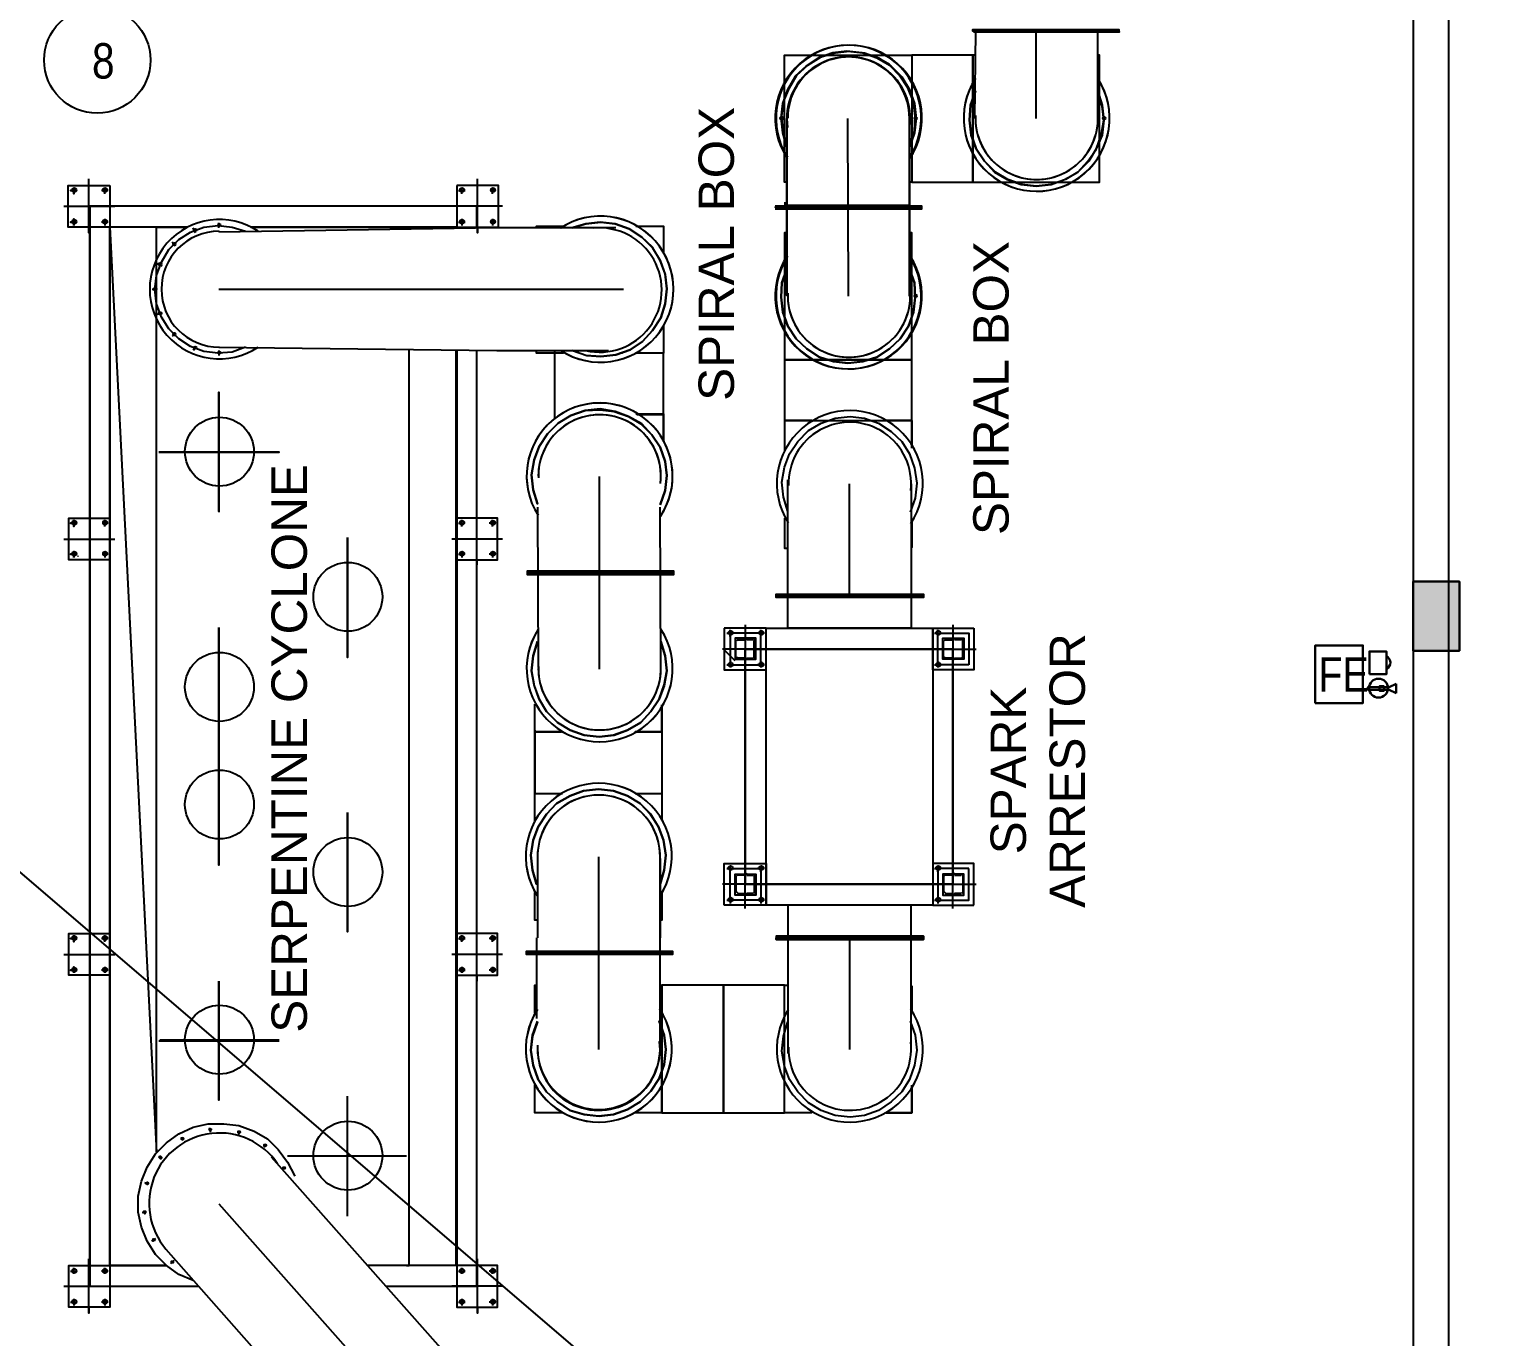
# Model space of a CAD drawing. Header units: metres. Extents: x -488 to 4759, y 38 to 2071.
# Drawn here: x 1139.38 to 1148.94, y 159.26 to 167.75 of the extents above; entities that cross this region are included whole.
import ezdxf
from ezdxf.lldxf.tags import DXFTag

# ---------------------------------------------------------------- set-up
doc = ezdxf.new("R2010")
doc.units = ezdxf.units.M
doc.header["$MEASUREMENT"] = 0
doc.layers.add('BLK_1_FLR_0_BLT_UP_AREA_DEDUCT', color=1, linetype='Continuous', plot=False)
doc.layers.add('WORKSHOP_AREA', color=1, linetype='Continuous', plot=False)
doc.layers.add('BLK_1_FLR_0_CARPET_AREA', color=10, linetype='Continuous')
doc.layers.add('BLK_1_FLR_0_REGULAR_ROOM', color=117, linetype='Continuous')
doc.styles.add('ARIAL', font='arial.ttf', dxfattribs={"height": 0.8})
doc.styles.add('Arial narrow', font='ARIALN.TTF', dxfattribs={"height": 0.6})
doc.styles.add('SH', font='swissc.ttf', dxfattribs={"height": 10})
tags = doc.linetypes.add('00$1$HIDDEN', pattern=[0.375, 0.25, -0.125]).pattern_tags.tags
tags[6:7] = [DXFTag(74, 4), DXFTag(75, 0), DXFTag(340, '0'), DXFTag(46, 1.0), DXFTag(50, 0.0), DXFTag(44, 0.0), DXFTag(45, 0.0)]
tags[4:5] = [DXFTag(74, 4), DXFTag(75, 0), DXFTag(340, '0'), DXFTag(46, 1.0), DXFTag(50, 0.0), DXFTag(44, 0.0), DXFTag(45, 0.0)]

# ---------------------------------------------------------------- blocks, each defined once
blk = doc.blocks.new('DFFDG')
at = {"color": 0, "lineweight": 30}
for p, q in [((15832.5823, 2250.0528), (15832.6453, 2250.0528)), ((15832.5823, 2250.0366), (15832.6453, 2250.0366)), ((15832.6453, 2250.0528), (15832.6902, 2250.0747)), ((15832.6453, 2250.0366), (15832.6902, 2250.0146))]:
    blk.add_line(p, q, dxfattribs=at)
at = {"color": 0, "lineweight": 30, "ltscale": 0.1}
blk.add_line((15832.6902, 2250.0747), (15832.6902, 2250.0146), dxfattribs=at)
blk.add_lwpolyline([(15832.1657, 2249.9505), (15832.1657, 2250.3252), (15832.4753, 2250.3252), (15832.4753, 2249.9505)], close=True, dxfattribs=at)
at = {"color": 0, "lineweight": 30}
for points in [[(15832.5173, 2250.1377), (15832.5173, 2250.286), (15832.6276, 2250.286), (15832.6276, 2250.1377)], [(15832.5823, 2250.0528), (15832.5823, 2250.0366), (15832.5067, 2250.0366), (15832.5067, 2250.0528)], [(15832.6128, 2250.0593), (15832.6128, 2250.0303), (15832.5823, 2250.0303), (15832.5823, 2250.0593)]]:
    blk.add_lwpolyline(points, close=True, dxfattribs=at)
blk.add_circle((15832.5766, 2250.0472), 0.0611, dxfattribs=at)
blk.add_arc((15832.6088, 2250.2129), 0.0446, 294.8747, 65.1253, dxfattribs=at)
at = {"color": 0, "lineweight": 30, "style": 'SH'}
blk.add_text('FE', height=0.22395, dxfattribs=at).set_placement((15832.1852, 2250.0243))

msp = doc.modelspace()

# ---------------------------------------------------------------- hatches: boundary and pattern name
at = {"lineweight": 30}
h = msp.add_hatch(color=256, dxfattribs=at)
h.dxf.hatch_style = 1
h.paths.add_polyline_path([(1148.37717, 164.16496), (1148.37717, 163.71496), (1148.67717, 163.71496), (1148.67717, 164.16496)])

# ---------------------------------------------------------------- linework, layer by layer
for p, q in [((1148.60717, 174.07157), (1148.60717, 154.36157)), ((1140.61525, 160.12114), (1142.05213, 158.49744))]:
    msp.add_line(p, q)
at = {"linetype": '00$1$HIDDEN', "lineweight": -2, "ltscale": 2}
msp.add_line((1133.80557, 167.00055), (1148.37717, 154.51657), dxfattribs=at)
for points in [[(1146.4635, 167.74256), (1145.51489, 167.74256), (1145.51489, 167.7534), (1146.4635, 167.7534), (1146.4635, 167.74256)], [(1146.46892, 167.74256), (1145.52031, 167.74256), (1145.52031, 167.73714), (1146.46892, 167.73714), (1145.52031, 167.73714)], [(1146.32799, 167.17339), (1146.32799, 167.74256), (1145.53115, 167.74256), (1145.52573, 167.17339)], [(1145.92686, 167.17339), (1145.92686, 167.73714)], [(1145.93228, 167.74798), (1146.21957, 167.74798)], [(1146.40388, 167.74798), (1146.40388, 167.7534)], [(1145.10292, 166.99993), (1145.13545, 167.09208), (1145.14087, 167.18965), (1145.13003, 167.2818), (1145.09208, 167.37396), (1145.03788, 167.45526), (1144.97283, 167.52573), (1144.8861, 167.57452), (1144.79395, 167.60162), (1144.69638, 167.61246), (1144.60422, 167.60162), (1144.51207, 167.5691), (1144.43076, 167.51489), (1144.3603, 167.44984), (1144.31151, 167.36311), (1144.27899, 167.27638), (1144.26814, 167.17881), (1144.27899, 167.08124), (1144.30609, 166.98909), (1144.27899, 167.08124), (1144.26814, 167.17881), (1144.27899, 167.27096), (1144.31151, 167.36311), (1144.3603, 167.44442), (1144.43076, 167.51489), (1144.51207, 167.5691), (1144.60422, 167.60162), (1144.7018, 167.61246), (1144.79937, 167.60162), (1144.89152, 167.5691), (1144.97283, 167.52031), (1145.0433, 167.44984), (1145.0975, 167.36853), (1145.13003, 167.2818), (1145.14087, 167.18423), (1145.13545, 167.08666), (1145.10292, 166.99451)], [(1144.30609, 166.99993), (1144.27899, 167.09208), (1144.27356, 167.18965), (1144.28441, 167.2818), (1144.32235, 167.37396), (1144.37114, 167.45526), (1144.4416, 167.52031), (1144.52834, 167.57452), (1144.62049, 167.60162), (1144.71264, 167.61246), (1144.81021, 167.60162), (1144.90236, 167.5691), (1144.98367, 167.51489), (1145.05414, 167.44442), (1145.10292, 167.36311), (1145.13545, 167.27096), (1145.14629, 167.17339), (1145.13545, 167.08124), (1145.10292, 166.98909)], [(1144.30609, 166.76142), (1144.28983, 166.76142), (1144.28983, 167.58536), (1145.11918, 167.58536), (1145.11918, 166.76142), (1145.10292, 166.76142)], [(1145.51489, 166.76142), (1145.51489, 167.58536), (1145.11918, 167.58536), (1145.11918, 166.76142), (1145.51489, 166.76142)], [(1145.53115, 167.58536), (1145.51489, 167.58536), (1145.51489, 166.76142), (1146.33883, 166.76142), (1146.33883, 167.58536), (1146.32799, 167.58536)], [(1146.32799, 167.35227), (1146.35509, 167.26012), (1146.36593, 167.16255), (1146.35509, 167.06498), (1146.31715, 166.97825), (1146.26836, 166.89694), (1146.19789, 166.82647), (1146.11658, 166.77768), (1146.02443, 166.74516), (1145.92686, 166.73432), (1145.83471, 166.74516), (1145.74256, 166.77768), (1145.66125, 166.82647), (1145.59078, 166.89694), (1145.53657, 166.97825), (1145.50405, 167.06498), (1145.49321, 167.16255), (1145.49863, 167.26012), (1145.53115, 167.35227), (1145.49863, 167.26012), (1145.49321, 167.16255), (1145.50405, 167.0704), (1145.53657, 166.97825), (1145.59078, 166.89694), (1145.65583, 166.82647), (1145.73714, 166.77768), (1145.82929, 166.74516), (1145.92686, 166.73432), (1146.02443, 166.74516), (1146.11116, 166.77768), (1146.19789, 166.82647), (1146.26294, 166.89694), (1146.31715, 166.97283), (1146.34967, 167.06498), (1146.36593, 167.16255), (1146.35509, 167.2547), (1146.32799, 167.34685)], [(1145.10834, 166.60964), (1144.30609, 166.60964), (1144.30609, 167.17339), (1144.30609, 166.02422), (1144.30609, 166.58796), (1145.10292, 166.58796), (1145.10292, 166.02422)], [(1144.70722, 166.0188), (1144.7018, 167.17339)], [(1145.10292, 166.0188), (1145.10292, 167.17881)], [(1145.10292, 167.17339), (1145.10292, 166.60964), (1145.10292, 166.63133)], [(1139.90515, 166.73974), (1139.90515, 166.46871), (1139.63412, 166.46871), (1139.63412, 166.73974), (1139.90515, 166.73974)], [(1139.76964, 166.46871), (1139.76964, 166.43076), (1139.76964, 166.78311)], [(1142.16014, 166.73974), (1142.16014, 166.46871), (1142.43117, 166.46871), (1142.43117, 166.73974), (1142.16014, 166.73974)], [(1142.29565, 166.46871), (1142.29565, 166.43076), (1142.29565, 166.78311)], [(1144.30609, 166.79937), (1144.30609, 166.5988), (1145.10292, 166.5988), (1145.10292, 166.79937)], [(1139.89431, 166.70722), (1139.85094, 166.70722)], [(1139.87263, 166.68553), (1139.87263, 166.72348)], [(1142.17098, 166.70722), (1142.21434, 166.70722)], [(1142.19266, 166.68553), (1142.19266, 166.72348)], [(1142.41491, 166.70722), (1142.37696, 166.70722)], [(1142.39322, 166.68553), (1142.39322, 166.72348)], [(1139.60702, 166.60422), (1139.93767, 166.60422)], [(1142.29023, 166.46329), (1142.29023, 166.60422), (1139.77506, 166.60422), (1139.77506, 159.5845), (1140.48405, 159.5845)], [(1139.77506, 159.5845), (1139.77506, 166.60422)], [(1142.45827, 166.60422), (1142.12761, 166.60422)], [(1145.18423, 166.5988), (1144.2302, 166.5988), (1145.18423, 166.5988), (1145.18423, 166.60422), (1144.2302, 166.60422)], [(1144.2302, 166.58796), (1145.18423, 166.58796), (1145.18423, 166.5988), (1144.2302, 166.5988)], [(1144.23562, 166.60422), (1145.18423, 166.60422)], [(1145.10292, 166.60964), (1144.29525, 166.60964), (1144.29525, 166.63133)], [(1145.10292, 166.60422), (1144.30067, 166.60422)], [(1145.17881, 166.59338), (1145.17881, 166.5988)], [(1139.89431, 166.50123), (1139.85094, 166.50123)], [(1139.87263, 166.52291), (1139.87263, 166.47955)], [(1140.78872, 165.68814), (1140.70199, 165.65561), (1140.60983, 165.65019), (1140.51768, 165.66103), (1140.43095, 165.69356), (1140.35506, 165.74234), (1140.29002, 165.80739), (1140.24123, 165.88328), (1140.20871, 165.97001), (1140.19787, 166.06216), (1140.20871, 166.15431), (1140.24123, 166.24104), (1140.29002, 166.32235), (1140.35506, 166.3874), (1140.43095, 166.43618), (1140.51768, 166.46871), (1140.60983, 166.47955), (1140.70199, 166.46871), (1140.78872, 166.44161)], [(1140.46348, 166.43076), (1140.44722, 166.46329)], [(1140.61525, 166.46329), (1140.61525, 166.49581)], [(1143.19548, 166.46329), (1142.42033, 166.46329), (1140.61525, 166.43618)], [(1140.82124, 166.46871), (1141.85116, 166.46871), (1141.85116, 166.45787)], [(1142.15472, 166.45787), (1142.15472, 166.46871), (1140.82124, 166.46871), (1142.16014, 166.46871), (1142.16014, 166.45787)], [(1142.17098, 166.50123), (1142.21434, 166.50123)], [(1142.19266, 166.52291), (1142.19266, 166.47955)], [(1142.41491, 166.50123), (1142.37696, 166.50123)], [(1142.39322, 166.52291), (1142.39322, 166.47955)], [(1142.6799, 166.46329), (1142.6799, 166.47413), (1142.85336, 166.47413)], [(1142.91298, 165.66645), (1143.00514, 165.63393), (1143.09729, 165.62851), (1143.19486, 165.63935), (1143.28701, 165.67187), (1143.36832, 165.72608), (1143.43337, 165.79655), (1143.48757, 165.87786), (1143.51468, 165.97001), (1143.52552, 166.06758), (1143.51468, 166.16515), (1143.48215, 166.25188), (1143.43337, 166.33861), (1143.3629, 166.40366), (1143.28159, 166.45787), (1143.18944, 166.49039), (1143.09187, 166.50123), (1142.99971, 166.49039), (1142.90756, 166.46329), (1142.99971, 166.49039), (1143.09729, 166.50123), (1143.18944, 166.49039), (1143.28159, 166.45787), (1143.3629, 166.40366), (1143.43337, 166.33319), (1143.48215, 166.25188), (1143.51468, 166.15973), (1143.52552, 166.06758), (1143.51468, 165.97001), (1143.48757, 165.87786), (1143.43337, 165.79655), (1143.36832, 165.72608), (1143.28701, 165.67187), (1143.19486, 165.63935), (1143.09729, 165.62851), (1142.99971, 165.63393), (1142.90756, 165.66645)], [(1143.32495, 166.47413), (1143.50383, 166.47413), (1143.50383, 166.29525)], [(1140.33338, 166.34403), (1140.3117, 166.37114)], [(1144.30609, 166.43076), (1144.28983, 166.43076), (1144.28983, 165.60683), (1145.11918, 165.60683), (1145.11918, 166.43076), (1145.10292, 166.43076)], [(1140.24665, 166.21394), (1140.21413, 166.2302)], [(1140.21413, 166.06216), (1140.1816, 166.06216)], [(1143.24427, 166.06216), (1140.61525, 166.06216)], [(1140.24665, 165.91038), (1140.21413, 165.89954)], [(1143.50383, 165.82907), (1143.50383, 165.65019), (1143.32495, 165.65019)], [(1140.33338, 165.78029), (1140.3117, 165.7586)], [(1140.46348, 165.69356), (1140.44722, 165.66645)], [(1140.61525, 165.68814), (1142.42033, 165.66645), (1143.14669, 165.66645)], [(1140.61525, 165.66645), (1140.61525, 165.63393)], [(1142.16014, 165.66645), (1142.16014, 159.72001), (1141.58074, 159.72001)], [(1141.70066, 159.5845), (1142.29023, 159.5845), (1142.29023, 165.66645)], [(1142.15472, 165.66645), (1142.15472, 159.72001), (1141.8349, 159.72001), (1141.85116, 159.72001), (1141.85116, 165.67187)], [(1142.85336, 165.65019), (1142.6799, 165.65019), (1142.6799, 165.66645)], [(1142.79915, 165.22196), (1142.79915, 165.66645)], [(1143.23822, 165.65019), (1143.2328, 165.65019)], [(1143.50383, 165.24906), (1143.50383, 165.65019)], [(1144.28983, 165.21112), (1145.11918, 165.21112), (1145.11918, 165.60683), (1144.28983, 165.60683), (1144.28983, 165.21112)], [(1140.61525, 164.62027), (1140.61525, 165.39542), (1140.61525, 164.61485)], [(1143.32495, 165.25448), (1143.50383, 165.25448), (1143.50383, 165.0756), (1143.50383, 165.24906), (1143.33037, 165.24906)], [(1144.31151, 164.62027), (1144.28441, 164.71242), (1144.27356, 164.80999), (1144.28983, 164.90756), (1144.32235, 164.99429), (1144.37656, 165.0756), (1144.44703, 165.14607), (1144.52834, 165.19486), (1144.62049, 165.22738), (1144.71806, 165.23822), (1144.81021, 165.22738), (1144.90236, 165.19486), (1144.98367, 165.14065), (1145.05414, 165.0756), (1145.10292, 164.99429), (1145.13545, 164.90214), (1145.15171, 164.80457), (1145.14087, 164.707), (1145.10834, 164.61485)], [(1144.46871, 165.21112), (1144.28983, 165.21112), (1144.28983, 165.01598)], [(1145.11918, 165.03224), (1145.11918, 165.21112), (1144.95114, 165.21112), (1145.11918, 165.21112), (1145.11918, 165.03224)], [(1143.08644, 164.84794), (1143.08644, 163.59577)], [(1145.11376, 164.79915), (1145.11376, 164.07279), (1144.31151, 164.07279), (1144.31151, 164.82625)], [(1144.71264, 164.07279), (1144.71264, 164.79915)], [(1142.68532, 164.64737), (1142.69074, 163.60661)], [(1143.48757, 163.59577), (1143.48215, 164.64737)], [(1139.90515, 164.5769), (1139.90515, 164.30587), (1139.63954, 164.30587), (1139.63954, 164.5769), (1139.90515, 164.5769)], [(1139.77506, 164.30587), (1139.77506, 164.27335), (1139.77506, 164.62027)], [(1139.89431, 164.54438), (1139.85637, 164.54438)], [(1139.87263, 164.5227), (1139.87263, 164.56606)], [(1142.16014, 164.5769), (1142.16014, 164.30587), (1142.42575, 164.30587), (1142.42575, 164.5769), (1142.16014, 164.5769)], [(1142.17098, 164.54438), (1142.20892, 164.54438)], [(1142.19266, 164.5227), (1142.19266, 164.56606)], [(1142.29023, 164.30587), (1142.29023, 164.27335), (1142.29023, 164.62027)], [(1142.41491, 164.54438), (1142.37154, 164.54438)], [(1142.39322, 164.5227), (1142.39322, 164.56606)], [(1144.28983, 164.5769), (1144.28983, 164.38176), (1144.31151, 164.38176)], [(1139.60702, 164.44139), (1139.93767, 164.44139)], [(1139.87263, 164.36008), (1139.87263, 164.32213)], [(1142.45827, 164.44139), (1142.12761, 164.44139)], [(1142.19266, 164.36008), (1142.19266, 164.32213)], [(1142.39322, 164.36008), (1142.39322, 164.32213)], [(1139.69917, 164.32756), (1139.69917, 164.33298)], [(1139.89431, 164.34382), (1139.85637, 164.34382)], [(1142.17098, 164.34382), (1142.20892, 164.34382)], [(1142.41491, 164.34382), (1142.37154, 164.34382)], [(1143.56888, 164.2083), (1142.62027, 164.2083), (1142.62027, 164.2354), (1143.56888, 164.2354), (1143.56888, 164.2083), (1143.56888, 164.21914), (1142.62027, 164.21914), (1143.56888, 164.21914), (1143.56888, 164.2354), (1143.56888, 164.2083), (1142.62027, 164.2083), (1142.62027, 164.2354), (1143.56888, 164.2354)], [(1144.23562, 164.08363), (1145.18965, 164.08363), (1145.18965, 164.06194), (1144.23562, 164.06194), (1144.23562, 164.08363), (1144.23562, 164.07279), (1145.18965, 164.07279)], [(1145.19507, 164.06194), (1144.24646, 164.06194), (1144.24646, 164.08363), (1145.19507, 164.08363), (1145.19507, 164.06194), (1145.19507, 164.07279), (1144.24646, 164.07279), (1145.19507, 164.07279), (1145.19507, 164.08363), (1145.19507, 164.06194), (1144.24646, 164.06194), (1144.24646, 164.08363), (1145.19507, 164.08363)], [(1144.31151, 164.07279), (1145.11376, 164.07279)], [(1144.31151, 163.87222), (1144.31151, 164.07279), (1145.11376, 164.07279), (1145.11376, 163.87222)], [(1145.11376, 164.06194), (1145.11376, 163.86138), (1144.31151, 163.86138), (1144.31151, 164.06194)], [(1144.03506, 163.88306), (1144.03506, 163.55782)], [(1145.3848, 163.88306), (1145.3848, 163.55782)], [(1143.89954, 163.86138), (1143.89954, 163.59035), (1144.17057, 163.59035), (1144.17057, 163.86138), (1143.89954, 163.86138)], [(1143.9158, 163.82886), (1143.95375, 163.82886)], [(1143.93749, 163.80717), (1143.93749, 163.85054)], [(1143.93749, 163.62287), (1144.13805, 163.62287), (1144.13805, 163.82886), (1143.93749, 163.82886), (1143.93749, 163.62287)], [(1143.97543, 163.67166), (1143.97543, 163.78007)], [(1143.98085, 163.78278), (1143.98898, 163.79091)], [(1143.98627, 163.78549), (1144.02964, 163.78549)], [(1144.0404, 163.79797), (1144.03342, 163.79099)], [(1144.04753, 163.79099), (1144.04055, 163.79797)], [(1144.08926, 163.78549), (1144.0459, 163.78549)], [(1144.09197, 163.79091), (1144.1001, 163.78278)], [(1144.09468, 163.67166), (1144.09468, 163.78007)], [(1144.15973, 163.82886), (1144.11637, 163.82886)], [(1144.13805, 163.80717), (1144.13805, 163.85054)], [(1144.17057, 162.06173), (1144.17057, 163.86138), (1145.2547, 163.86138), (1145.2547, 162.06173), (1144.17057, 162.06173)], [(1145.52031, 163.86138), (1145.52031, 163.59035), (1145.2547, 163.59035), (1145.2547, 163.86138), (1145.52031, 163.86138)], [(1145.26554, 163.82886), (1145.30349, 163.82886)], [(1145.28722, 163.80717), (1145.28722, 163.85054)], [(1145.48779, 163.62287), (1145.28722, 163.62287), (1145.28722, 163.82886), (1145.48779, 163.82886), (1145.48779, 163.62287)], [(1145.32517, 163.67166), (1145.32517, 163.78007)], [(1145.33059, 163.78278), (1145.33872, 163.79091)], [(1145.33601, 163.78549), (1145.37938, 163.78549)], [(1145.39014, 163.79797), (1145.38316, 163.79099)], [(1145.39727, 163.79099), (1145.39029, 163.79797)], [(1145.439, 163.78549), (1145.39564, 163.78549)], [(1145.44171, 163.79091), (1145.44984, 163.78278)], [(1145.44984, 163.67166), (1145.44984, 163.78007)], [(1144.19226, 163.72586), (1143.8887, 163.72586)], [(1143.97001, 163.64998), (1143.89412, 163.72586)], [(1145.3848, 163.72586), (1145.3848, 162.19724), (1144.03506, 162.19724), (1144.03506, 163.72586), (1145.3848, 163.72586), (1144.03506, 163.72586), (1144.03506, 162.19724), (1145.3848, 162.19724), (1145.3848, 163.72586)], [(1145.23302, 163.72586), (1145.53657, 163.72586)], [(1143.9158, 163.62287), (1143.95375, 163.62287)], [(1143.93749, 163.64455), (1143.93749, 163.60661)], [(1143.98898, 163.66624), (1143.98085, 163.67437)], [(1144.02964, 163.66624), (1143.98627, 163.66624)], [(1144.03342, 163.66616), (1144.0404, 163.65918)], [(1144.04055, 163.65919), (1144.04753, 163.66616)], [(1144.0459, 163.66624), (1144.08926, 163.66624)], [(1144.1001, 163.67437), (1144.09197, 163.66624)], [(1144.15973, 163.62287), (1144.11637, 163.62287)], [(1144.13805, 163.64455), (1144.13805, 163.60661)], [(1145.26554, 163.62287), (1145.30349, 163.62287)], [(1145.28722, 163.64455), (1145.28722, 163.60661)], [(1145.33872, 163.66624), (1145.33059, 163.67437)], [(1145.37938, 163.66624), (1145.33601, 163.66624)], [(1145.38316, 163.66616), (1145.39014, 163.65918)], [(1145.39029, 163.65919), (1145.39727, 163.66616)], [(1145.39564, 163.66624), (1145.439, 163.66624)], [(1145.44984, 163.67437), (1145.44171, 163.66624)], [(1142.66906, 163.18922), (1142.66906, 162.78809), (1142.66906, 163.3681)], [(1143.49299, 163.18922), (1143.49299, 162.78809)], [(1142.66906, 162.60921), (1142.66906, 162.78809), (1142.84794, 162.78809)], [(1143.31953, 162.78809), (1143.49299, 162.78809), (1143.49299, 162.61463)], [(1142.68532, 162.36528), (1142.68532, 161.85032)], [(1143.08102, 162.37612), (1143.08102, 161.12396)], [(1143.48215, 162.36528), (1143.48215, 161.85032), (1143.48215, 162.37612)], [(1144.03506, 162.04005), (1144.03506, 162.36528)], [(1145.3848, 162.04005), (1145.3848, 162.36528)], [(1143.89954, 162.06173), (1143.89954, 162.33276), (1144.17057, 162.33276), (1144.17057, 162.06173), (1143.89954, 162.06173)], [(1143.9158, 162.30024), (1143.95375, 162.30024)], [(1143.93749, 162.27855), (1143.93749, 162.3165)], [(1143.93749, 162.30024), (1144.13805, 162.30024), (1144.13805, 162.09425), (1143.93749, 162.09425), (1143.93749, 162.30024)], [(1143.97543, 162.25145), (1143.97543, 162.14304)], [(1143.98085, 162.25416), (1143.98898, 162.26229)], [(1144.02964, 162.25687), (1143.98627, 162.25687)], [(1144.0404, 162.26935), (1144.03342, 162.26237)], [(1144.04753, 162.26237), (1144.04055, 162.26935)], [(1144.0459, 162.25687), (1144.08926, 162.25687)], [(1144.09197, 162.26229), (1144.1001, 162.25416)], [(1144.09468, 162.25145), (1144.09468, 162.14304)], [(1144.15973, 162.30024), (1144.11637, 162.30024)], [(1144.13805, 162.27855), (1144.13805, 162.3165)], [(1145.52031, 162.06173), (1145.52031, 162.33276), (1145.2547, 162.33276), (1145.2547, 162.06173), (1145.52031, 162.06173)], [(1145.26554, 162.30024), (1145.30349, 162.30024)], [(1145.28722, 162.27855), (1145.28722, 162.3165)], [(1145.48779, 162.30024), (1145.28722, 162.30024), (1145.28722, 162.09425), (1145.48779, 162.09425), (1145.48779, 162.30024)], [(1145.32517, 162.25145), (1145.32517, 162.14304)], [(1145.33059, 162.25416), (1145.33872, 162.26229)], [(1145.37938, 162.25687), (1145.33601, 162.25687)], [(1145.39014, 162.26935), (1145.38316, 162.26237)], [(1145.39727, 162.26237), (1145.39029, 162.26935)], [(1145.39564, 162.25687), (1145.439, 162.25687)], [(1145.44171, 162.26229), (1145.44984, 162.25416)], [(1145.44984, 162.25145), (1145.44984, 162.14304)], [(1144.19226, 162.19724), (1143.8887, 162.19724)], [(1143.91038, 162.16472), (1143.91038, 162.16472)], [(1145.23302, 162.19724), (1145.53657, 162.19724)], [(1142.68532, 161.96416), (1142.66906, 161.96416), (1142.66906, 162.14304)], [(1143.49299, 162.14304), (1143.49299, 161.96416), (1143.48215, 161.96416)], [(1143.9158, 162.09425), (1143.95375, 162.09425)], [(1143.93749, 162.11593), (1143.93749, 162.07257)], [(1143.97543, 162.14846), (1143.97543, 162.14846)], [(1143.98898, 162.13762), (1143.98085, 162.14575)], [(1143.98627, 162.13762), (1144.02964, 162.13762)], [(1144.03342, 162.13754), (1144.0404, 162.13056)], [(1144.04055, 162.13057), (1144.04753, 162.13754)], [(1144.08926, 162.13762), (1144.0459, 162.13762)], [(1144.1001, 162.14575), (1144.09197, 162.13762)], [(1144.15973, 162.09425), (1144.11637, 162.09425)], [(1144.13805, 162.11593), (1144.13805, 162.07257)], [(1144.31151, 162.06173), (1144.31151, 161.86116)], [(1145.11376, 161.86116), (1145.11376, 162.06173)], [(1145.26554, 162.09425), (1145.30349, 162.09425)], [(1145.28722, 162.11593), (1145.28722, 162.07257)], [(1145.33872, 162.13762), (1145.33059, 162.14575)], [(1145.33601, 162.13762), (1145.37938, 162.13762)], [(1145.38316, 162.13754), (1145.39014, 162.13056)], [(1145.39029, 162.13057), (1145.39727, 162.13754)], [(1145.439, 162.13762), (1145.39564, 162.13762)], [(1145.44984, 162.14575), (1145.44171, 162.13762)], [(1144.31151, 162.05089), (1144.31151, 161.85032), (1145.11376, 161.85032), (1145.11376, 162.05089)], [(1139.90515, 161.87743), (1139.90515, 161.60639), (1139.63954, 161.60639), (1139.63954, 161.87743), (1139.90515, 161.87743)], [(1139.77506, 161.60639), (1139.77506, 161.56845), (1139.77506, 161.92079)], [(1139.87263, 161.82322), (1139.87263, 161.86658)], [(1142.16014, 161.87743), (1142.16014, 161.60639), (1142.42575, 161.60639), (1142.42575, 161.87743), (1142.16014, 161.87743)], [(1142.19266, 161.82322), (1142.19266, 161.86658)], [(1142.29023, 161.60639), (1142.29023, 161.56845), (1142.29023, 161.92079)], [(1142.39322, 161.82322), (1142.39322, 161.86658)], [(1139.89431, 161.8449), (1139.85094, 161.8449)], [(1142.17098, 161.8449), (1142.21434, 161.8449)], [(1142.41491, 161.8449), (1142.37154, 161.8449)], [(1142.6799, 161.85032), (1142.6799, 161.32452)], [(1143.48215, 161.12938), (1143.48215, 161.85032)], [(1144.23562, 161.83948), (1145.18965, 161.83948), (1145.18965, 161.86116), (1144.23562, 161.86116), (1144.23562, 161.83948), (1144.23562, 161.85032), (1145.18965, 161.85032)], [(1145.19507, 161.86116), (1144.24646, 161.86116), (1144.24646, 161.83948), (1145.19507, 161.83948), (1145.19507, 161.86116), (1145.19507, 161.85032), (1144.24646, 161.85032), (1145.19507, 161.85032), (1145.19507, 161.83948), (1145.19507, 161.86116), (1144.24646, 161.86116), (1144.24646, 161.83948), (1145.19507, 161.83948)], [(1144.31151, 161.85032), (1145.11376, 161.85032)], [(1145.11376, 161.12396), (1145.11376, 161.85032), (1144.31151, 161.85032), (1144.31151, 161.09685)], [(1144.71264, 161.85032), (1144.71264, 161.12396)], [(1139.60702, 161.74191), (1139.93767, 161.74191)], [(1142.45827, 161.74191), (1142.12761, 161.74191)], [(1143.56346, 161.74191), (1142.61485, 161.74191), (1142.61485, 161.76359), (1143.56346, 161.76359), (1143.56346, 161.74191), (1143.56346, 161.75275), (1142.61485, 161.75275), (1143.56346, 161.75275), (1143.56346, 161.76359), (1143.56346, 161.74191), (1142.61485, 161.74191), (1142.61485, 161.76359), (1143.56346, 161.76359)], [(1139.89431, 161.63892), (1139.85094, 161.63892)], [(1139.87263, 161.6606), (1139.87263, 161.62266)], [(1142.17098, 161.63892), (1142.21434, 161.63892)], [(1142.19266, 161.6606), (1142.19266, 161.62266)], [(1142.41491, 161.63892), (1142.37154, 161.63892)], [(1142.39322, 161.6606), (1142.39322, 161.62266)], [(1142.66906, 161.36247), (1142.66906, 161.54135), (1142.6799, 161.54135)], [(1143.48215, 161.54135), (1143.49299, 161.54135), (1143.49299, 161.36247)], [(1143.49299, 160.71199), (1143.49299, 161.54135), (1143.49299, 160.71199), (1143.89412, 160.71199), (1143.89412, 161.54135), (1143.49299, 161.54135)], [(1143.89412, 161.54135), (1143.89412, 160.71199), (1144.28983, 160.71199), (1144.28983, 161.54135), (1143.89412, 161.54135)], [(1144.28983, 161.3462), (1144.28983, 161.54135), (1144.31151, 161.54135)], [(1142.68532, 161.30284), (1142.65279, 161.21069), (1142.64195, 161.11854), (1142.65821, 161.02096), (1142.69074, 160.92881), (1142.74494, 160.8475), (1142.81541, 160.78246), (1142.89672, 160.72825), (1142.98887, 160.70115), (1143.08644, 160.69031), (1143.1786, 160.70115), (1143.27075, 160.73367), (1143.35206, 160.78246), (1143.42252, 160.85293), (1143.47673, 160.93423), (1143.50925, 161.02639), (1143.5201, 161.12396), (1143.50925, 161.21611), (1143.47673, 161.30826), (1143.50925, 161.21611), (1143.5201, 161.12396), (1143.50925, 161.02639), (1143.47673, 160.93423), (1143.42252, 160.85293), (1143.35206, 160.78246), (1143.27075, 160.73367), (1143.1786, 160.70115), (1143.08102, 160.69031), (1142.98887, 160.70115), (1142.89672, 160.72825), (1142.81541, 160.78246), (1142.74494, 160.8475), (1142.69074, 160.92881), (1142.65821, 161.02096), (1142.64195, 161.11854), (1142.65279, 161.21611), (1142.68532, 161.30826)], [(1145.10834, 161.30826), (1145.14087, 161.21611), (1145.15171, 161.11854), (1145.13545, 161.02096), (1145.10292, 160.92881), (1145.05414, 160.8475), (1144.98367, 160.78246), (1144.90236, 160.72825), (1144.81021, 160.69573), (1144.71806, 160.68489), (1144.62049, 160.69573), (1144.52833, 160.72825), (1144.44703, 160.77704), (1144.37656, 160.8475), (1144.32235, 160.92881), (1144.28983, 161.01554), (1144.27356, 161.11312), (1144.28441, 161.21069), (1144.31151, 161.30284)], [(1141.00554, 161.17816), (1140.22497, 161.17816)], [(1141.00554, 161.18358), (1140.23039, 161.18358)], [(1141.45003, 160.03983), (1141.45003, 160.8204)], [(1142.84794, 160.71199), (1142.66906, 160.71199), (1142.66906, 160.89087)], [(1143.49299, 160.89087), (1143.49299, 160.71199), (1143.31953, 160.71199)], [(1144.46871, 160.71199), (1144.28983, 160.71199), (1144.28983, 160.90713)], [(1145.11918, 160.89087), (1145.11918, 160.71199), (1144.95114, 160.71199), (1145.11918, 160.71199), (1145.11918, 160.89087)], [(1140.44721, 159.62244), (1140.35506, 159.66038), (1140.27375, 159.72001), (1140.20329, 159.79048), (1140.14908, 159.87721), (1140.11114, 159.96936), (1140.08945, 160.06693), (1140.08945, 160.16992), (1140.11114, 160.2675), (1140.14908, 160.35965), (1140.20329, 160.44638), (1140.27375, 160.51685), (1140.35506, 160.57647), (1140.44721, 160.61984), (1140.54479, 160.64152), (1140.64778, 160.64152), (1140.74535, 160.63068), (1140.84292, 160.59273), (1140.92965, 160.54395), (1141.00012, 160.47348), (1141.05975, 160.39217), (1141.10853, 160.30002)], [(1140.38217, 160.53311), (1140.37133, 160.55479)], [(1140.37133, 160.54395), (1140.37133, 160.54937), (1140.37675, 160.54937), (1140.38217, 160.54937), (1140.38759, 160.54395), (1140.38217, 160.53853), (1140.37675, 160.53853), (1140.37133, 160.53853), (1140.37133, 160.54395)], [(1140.55021, 160.60358), (1140.55563, 160.609), (1140.56105, 160.609), (1140.56647, 160.60358), (1140.56105, 160.59816), (1140.56105, 160.59273), (1140.55563, 160.59816), (1140.55021, 160.60358)], [(1140.56105, 160.58731), (1140.55563, 160.61442)], [(1140.73993, 160.58731), (1140.73993, 160.59273), (1140.74535, 160.59273), (1140.75077, 160.59273), (1140.75619, 160.58731), (1140.75077, 160.58189), (1140.74535, 160.58189), (1140.73993, 160.58189), (1140.73993, 160.58731)], [(1140.74535, 160.57105), (1140.75077, 160.59816)], [(1140.90797, 160.48974), (1140.92423, 160.51142)], [(1140.90797, 160.50058), (1140.90797, 160.506), (1140.91339, 160.506), (1140.91881, 160.506), (1140.92423, 160.50058), (1140.91881, 160.49516), (1140.91339, 160.49516), (1140.90797, 160.49516), (1140.90797, 160.50058)], [(1140.22497, 160.42469), (1140.23039, 160.42469), (1140.23581, 160.43012), (1140.24123, 160.42469), (1140.24123, 160.41927), (1140.23581, 160.41385), (1140.23039, 160.41927), (1140.22497, 160.42469)], [(1140.24665, 160.41385), (1140.22497, 160.43012)], [(1141.02722, 160.34881), (1141.04891, 160.35965)], [(1141.03264, 160.35423), (1141.03264, 160.35965), (1141.03806, 160.35965), (1141.04349, 160.35965), (1141.04349, 160.35423), (1141.04349, 160.34881), (1141.03806, 160.34881), (1141.03264, 160.34881), (1141.03264, 160.35423)], [(1141.8349, 160.43012), (1141.05975, 160.43012)], [(1140.15992, 160.25123), (1140.13282, 160.25665)], [(1140.13824, 160.25123), (1140.14366, 160.25665), (1140.14908, 160.26208), (1140.1545, 160.25665), (1140.1545, 160.25123), (1140.14908, 160.24581), (1140.14366, 160.25123), (1140.13824, 160.25123)], [(1140.14366, 160.06693), (1140.11656, 160.06151)], [(1140.1274, 160.06693), (1140.1274, 160.07235), (1140.13282, 160.07235), (1140.13824, 160.07235), (1140.13824, 160.06693), (1140.13824, 160.06151), (1140.13282, 160.05609), (1140.1274, 160.06151), (1140.1274, 160.06693)], [(1140.20329, 159.89347), (1140.17618, 159.87721)], [(1140.1816, 159.88263), (1140.18702, 159.88805), (1140.18702, 159.89347), (1140.19244, 159.88805), (1140.19787, 159.88263), (1140.19244, 159.88263), (1140.18702, 159.87721), (1140.18702, 159.88263), (1140.1816, 159.88263)], [(1139.90515, 159.72001), (1139.90515, 159.44898), (1139.63954, 159.44898), (1139.63954, 159.72001), (1139.90515, 159.72001)], [(1139.65038, 159.68207), (1139.69375, 159.68207)], [(1139.67206, 159.6658), (1139.67206, 159.70375)], [(1139.76963, 159.44898), (1139.76963, 159.41103), (1139.76963, 159.76338)], [(1139.89431, 159.68207), (1139.85094, 159.68207)], [(1139.87263, 159.6658), (1139.87263, 159.70375)], [(1140.32254, 159.75254), (1140.30086, 159.73085)], [(1140.30628, 159.74169), (1140.30628, 159.74711), (1140.3117, 159.74711), (1140.31712, 159.74711), (1140.31712, 159.74169), (1140.31712, 159.73627), (1140.3117, 159.73627), (1140.30628, 159.73627), (1140.30628, 159.74169)], [(1142.16014, 159.72001), (1142.16014, 159.44898), (1142.42575, 159.44898), (1142.42575, 159.72001), (1142.16014, 159.72001)], [(1142.17098, 159.68207), (1142.21434, 159.68207)], [(1142.19266, 159.6658), (1142.19266, 159.70375)], [(1142.29565, 159.44898), (1142.29565, 159.41103), (1142.29565, 159.76338)], [(1142.41491, 159.68207), (1142.37154, 159.68207)], [(1142.39322, 159.6658), (1142.39322, 159.70375)], [(1139.60702, 159.5845), (1139.93767, 159.5845)], [(1142.45827, 159.5845), (1142.12761, 159.5845)], [(1139.65038, 159.4815), (1139.69375, 159.4815)], [(1139.67206, 159.50319), (1139.67206, 159.45982)], [(1139.89431, 159.4815), (1139.85094, 159.4815)], [(1139.87263, 159.50319), (1139.87263, 159.45982)], [(1142.17098, 159.4815), (1142.21434, 159.4815)], [(1142.19266, 159.50319), (1142.19266, 159.45982)], [(1142.41491, 159.4815), (1142.37154, 159.4815)], [(1142.39322, 159.50319), (1142.39322, 159.45982)]]:
    msp.add_lwpolyline(points)
for points in [[(1139.68833, 166.70722), (1139.65038, 166.70722)], [(1139.67206, 166.72348), (1139.67206, 166.68553)], [(1139.68833, 166.50123), (1139.65038, 166.50123)], [(1139.67206, 166.47955), (1139.67206, 166.52291)], [(1140.20871, 160.45722), (1140.20871, 166.46871), (1140.40927, 166.46871), (1139.90515, 166.46871), (1139.90515, 159.72001), (1140.27375, 159.72001), (1139.90515, 159.72001), (1139.90515, 166.46871)], [(1144.30609, 166.19768), (1144.27356, 166.10553), (1144.26814, 166.01337), (1144.27899, 165.9158), (1144.31151, 165.82365), (1144.36572, 165.74234), (1144.43618, 165.67729), (1144.51749, 165.62309), (1144.60964, 165.59599), (1144.7018, 165.58514), (1144.79937, 165.59599), (1144.89152, 165.62309), (1144.97283, 165.67729), (1145.0433, 165.74234), (1145.0975, 165.82365), (1145.13003, 165.9158), (1145.14087, 166.00795), (1145.13545, 166.10553), (1145.10292, 166.19768), (1145.13545, 166.10553), (1145.14087, 166.01337), (1145.13003, 165.9158), (1145.0975, 165.82365), (1145.0433, 165.74234), (1144.97283, 165.67729), (1144.89152, 165.62309), (1144.79937, 165.59599), (1144.70722, 165.58514), (1144.60964, 165.59599), (1144.51749, 165.62309), (1144.43618, 165.67729), (1144.36572, 165.74234), (1144.31151, 165.82365), (1144.27899, 165.9158), (1144.26814, 166.01337), (1144.27356, 166.10553)], [(1143.48215, 164.66364), (1143.51468, 164.75579), (1143.52552, 164.85336), (1143.51468, 164.94551), (1143.48215, 165.03766), (1143.42795, 165.11897), (1143.3629, 165.18944), (1143.27617, 165.23822), (1143.18944, 165.27075), (1143.09187, 165.28701), (1142.99429, 165.27617), (1142.90214, 165.24364), (1142.82083, 165.19486), (1142.75037, 165.12439), (1142.69616, 165.04308), (1142.66363, 164.95635), (1142.64737, 164.85878), (1142.65821, 164.76121), (1142.68532, 164.66906), (1142.65821, 164.76121), (1142.64737, 164.85878), (1142.66363, 164.95635), (1142.69616, 165.04308), (1142.75037, 165.12439), (1142.82083, 165.19486), (1142.90214, 165.24364), (1142.99429, 165.27617), (1143.09187, 165.28159), (1143.18402, 165.27075), (1143.27617, 165.23822), (1143.35748, 165.18944), (1143.42795, 165.11897), (1143.48215, 165.03766), (1143.51468, 164.94551), (1143.52552, 164.85336), (1143.51468, 164.75579)], [(1140.22497, 165.00514), (1141.00554, 165.00514)], [(1139.69375, 164.54438), (1139.65038, 164.54438)], [(1139.67206, 164.56606), (1139.67206, 164.5227)], [(1145.11918, 164.56064), (1145.11918, 164.38718), (1145.11376, 164.38718), (1145.11918, 164.38718)], [(1141.45003, 164.45223), (1141.45003, 163.67166)], [(1139.67206, 164.32213), (1139.67206, 164.36008)], [(1139.69375, 164.34382), (1139.65038, 164.34382)], [(1142.69616, 164.21914), (1143.49299, 164.21914)], [(1140.61525, 163.8668), (1140.61525, 163.08623)], [(1144.03506, 163.79633), (1143.97001, 163.79633), (1143.97001, 163.66082), (1144.03506, 163.66082), (1144.10553, 163.66082), (1144.10553, 163.79633)], [(1145.3848, 163.79633), (1145.45526, 163.79633), (1145.45526, 163.66082), (1145.3848, 163.66082), (1145.31975, 163.66082), (1145.31975, 163.79633)], [(1142.68532, 163.77465), (1142.65821, 163.6825), (1142.64737, 163.58493), (1142.66363, 163.48736), (1142.69616, 163.40063), (1142.74494, 163.31932), (1142.81541, 163.24885), (1142.89672, 163.20006), (1142.98887, 163.16754), (1143.08644, 163.1567), (1143.18402, 163.16754), (1143.27075, 163.20006), (1143.35748, 163.24885), (1143.42252, 163.31932), (1143.47673, 163.40063), (1143.50925, 163.49278), (1143.52552, 163.58493), (1143.51468, 163.6825), (1143.48757, 163.77465), (1143.51468, 163.6825), (1143.52552, 163.58493), (1143.50925, 163.48736), (1143.47673, 163.40063), (1143.42252, 163.31932), (1143.35748, 163.24885), (1143.27075, 163.20006), (1143.1786, 163.16754), (1143.08644, 163.1567), (1142.98887, 163.16754), (1142.89672, 163.20006), (1142.81541, 163.24885), (1142.74494, 163.31932), (1142.69616, 163.40063), (1142.66363, 163.49278), (1142.64737, 163.58493), (1142.65821, 163.6825)], [(1143.49299, 163.45483), (1143.49299, 163.44941)], [(1143.49299, 163.36268), (1143.49299, 163.18922), (1143.31953, 163.18922), (1143.49299, 163.18922)], [(1142.84252, 163.18922), (1142.66906, 163.18922), (1142.66906, 163.20006), (1142.66906, 163.18922)], [(1140.61525, 163.10249), (1140.61525, 162.32192)], [(1143.48215, 162.19724), (1143.50925, 162.28939), (1143.5201, 162.38697), (1143.50383, 162.48454), (1143.47131, 162.57127), (1143.42252, 162.65258), (1143.35206, 162.72305), (1143.27075, 162.77183), (1143.1786, 162.80436), (1143.08102, 162.8152), (1142.98345, 162.80436), (1142.89672, 162.77183), (1142.80999, 162.72305), (1142.74494, 162.65258), (1142.69074, 162.57127), (1142.65821, 162.48454), (1142.64195, 162.38697), (1142.65279, 162.28939), (1142.6799, 162.19724), (1142.65279, 162.28939), (1142.64195, 162.38697), (1142.65821, 162.48454), (1142.69074, 162.57127), (1142.74494, 162.65258), (1142.80999, 162.72305), (1142.89672, 162.77183), (1142.98345, 162.80436), (1143.08102, 162.8152), (1143.1786, 162.80436), (1143.27075, 162.77183), (1143.35206, 162.72305), (1143.4171, 162.65258), (1143.47131, 162.57127), (1143.50383, 162.48454), (1143.5201, 162.38697), (1143.50925, 162.28939)], [(1141.45003, 162.66342), (1141.45003, 161.88827)], [(1144.03506, 162.12678), (1143.97001, 162.12678), (1143.97001, 162.26229), (1144.03506, 162.26229), (1144.10553, 162.26229), (1144.10553, 162.12678)], [(1145.3848, 162.12678), (1145.45526, 162.12678), (1145.45526, 162.26229), (1145.3848, 162.26229), (1145.31975, 162.26229), (1145.31975, 162.12678)], [(1139.67206, 161.86658), (1139.67206, 161.82322)], [(1139.69375, 161.8449), (1139.65038, 161.8449)], [(1142.69074, 161.75275), (1143.48757, 161.75275)], [(1139.69375, 161.63892), (1139.65038, 161.63892)], [(1139.67206, 161.62266), (1139.67206, 161.6606)], [(1140.61525, 161.56845), (1140.61525, 160.7933)], [(1145.11918, 161.36247), (1145.11918, 161.53593), (1145.11376, 161.53593), (1145.11918, 161.53593)]]:
    msp.add_lwpolyline(points, close=True)
at = {"lineweight": 30}
msp.add_lwpolyline([(1148.37717, 164.16496), (1148.67717, 164.16496), (1148.67717, 163.71496), (1148.37717, 163.71496)], close=True, dxfattribs=at)
for points in [[(1140.99658, 160.38013, 1.0585167), (1140.27086, 159.82626), (1141.70974, 158.19445)], [(1141.70866, 158.19567, 1.0017836), (1142.39451, 158.80043), (1140.95764, 160.42413)]]:
    msp.add_lwpolyline(points, format="xyb")
for centre, radius in [((1139.82425, 167.554), 0.34553), ((1144.27085, 167.1761), 0.00813), ((1144.27628, 167.1761), 0.00813), ((1145.14358, 167.1761), 0.00813), ((1146.36864, 167.1761), 0.00813), ((1139.67477, 166.70993), 0.01355), ((1139.67477, 166.70993), 0.01355), ((1139.87534, 166.70993), 0.01355), ((1142.19537, 166.70993), 0.01355), ((1142.39594, 166.70993), 0.01355), ((1139.67477, 166.50394), 0.01355), ((1139.67477, 166.50394), 0.01355), ((1139.87534, 166.50394), 0.01355), ((1140.46077, 166.44974), 0.00813), ((1140.61797, 166.48226), 0.00813), ((1142.19537, 166.50394), 0.01355), ((1142.39594, 166.50394), 0.01355), ((1140.32525, 166.35759), 0.00813), ((1140.2331, 166.22749), 0.00813), ((1140.20058, 166.06487), 0.00813), ((1145.14358, 166.02151), 0.00813), ((1140.2331, 165.90767), 0.00813), ((1140.32525, 165.77216), 0.00813), ((1140.46077, 165.68543), 0.00813), ((1140.61797, 165.6529), 0.00813), ((1140.61833, 165.0089), 0.22391), ((1139.67477, 164.54709), 0.01355), ((1139.67477, 164.54709), 0.01355), ((1139.87534, 164.54709), 0.01355), ((1142.19537, 164.54709), 0.01355), ((1142.39594, 164.54709), 0.01355), ((1139.67477, 164.34653), 0.01355), ((1139.67477, 164.34653), 0.01355), ((1139.87534, 164.34653), 0.01355), ((1142.19537, 164.34653), 0.01355), ((1142.39594, 164.34653), 0.01355), ((1141.45311, 164.06571), 0.22391), ((1143.9402, 163.83157), 0.01355), ((1144.14076, 163.83157), 0.01355), ((1145.28993, 163.83157), 0.01355), ((1140.61833, 163.48028), 0.22391), ((1143.9402, 163.62558), 0.01355), ((1144.14076, 163.62558), 0.01355), ((1145.28993, 163.62558), 0.01355), ((1140.61833, 162.71597), 0.22391), ((1141.45311, 162.27689), 0.22391), ((1143.9402, 162.30295), 0.01355), ((1144.14076, 162.30295), 0.01355), ((1145.28993, 162.30295), 0.01355), ((1143.9402, 162.09696), 0.01355), ((1144.14076, 162.09696), 0.01355), ((1145.28993, 162.09696), 0.01355), ((1139.67477, 161.84761), 0.01355), ((1139.67477, 161.84761), 0.01355), ((1139.87534, 161.84761), 0.01355), ((1142.19537, 161.84761), 0.01355), ((1142.39594, 161.84761), 0.01355), ((1139.67477, 161.64163), 0.01355), ((1139.67477, 161.64163), 0.01355), ((1139.87534, 161.64163), 0.01355), ((1142.19537, 161.64163), 0.01355), ((1142.39594, 161.64163), 0.01355), ((1140.61833, 161.18735), 0.22391), ((1141.45311, 160.43388), 0.22391), ((1139.67477, 159.68478), 0.01355), ((1139.87534, 159.68478), 0.01355), ((1142.19537, 159.68478), 0.01355), ((1142.39594, 159.68478), 0.01355), ((1139.67477, 159.48421), 0.01355), ((1139.87534, 159.48421), 0.01355), ((1142.19537, 159.48421), 0.01355), ((1142.39594, 159.48421), 0.01355)]:
    msp.add_circle(centre, radius)
for centre, radius, start, end in [((1144.70455, 167.17634), 0.47447, 327.260939, 213.429944), ((1144.70998, 167.17633), 0.47447, 326.206982, 212.363681), ((1144.7045, 167.1761), 0.39841, 0.027609, 188.70648), ((1144.70992, 167.1761), 0.39841, 351.134222, 179.994612), ((1145.92952, 167.17588), 0.47447, 147.103199, 32.418268), ((1145.92952, 167.17588), 0.47447, 147.284595, 32.605184), ((1145.92958, 167.1761), 0.39841, 179.950701, 2.400055), ((1145.92958, 167.1761), 0.39841, 177.516298, 0.00047), ((1140.61774, 166.06492), 0.45279, 56.228112, 303.792408), ((1143.09481, 166.06482), 0.47447, 237.222942, 123.407769), ((1143.09481, 166.06482), 0.47447, 237.041771, 123.226462), ((1143.08921, 166.05944), 0.40386, 256.862936, 95.896707), ((1140.61773, 166.06492), 0.37679, 90.123365, 270.036055), ((1144.70446, 166.02127), 0.47447, 146.959186, 32.584162), ((1144.70988, 166.02128), 0.47447, 147.141437, 32.764024), ((1144.70993, 166.02151), 0.39841, 177.346852, 0.054799), ((1144.70993, 166.0215), 0.39841, 179.806875, 2.489149), ((1143.08921, 164.85088), 0.47447, 326.700918, 212.52357), ((1143.08921, 164.85079), 0.47439, 326.759836, 195.670514), ((1143.08915, 164.85065), 0.39841, 353.133658, 179.99484), ((1143.08915, 164.85065), 0.39841, 353.39669, 181.813724), ((1144.7154, 164.80209), 0.47447, 326.739716, 212.561699), ((1144.71534, 164.80186), 0.39841, 353.435713, 181.851135), ((1143.08911, 163.59825), 0.47447, 147.306483, 32.819505), ((1143.08911, 163.59826), 0.47447, 147.251189, 32.769938), ((1143.08916, 163.59848), 0.39841, 178.01725, 0.126424), ((1143.08916, 163.59848), 0.39841, 179.829644, 1.966584), ((1143.08378, 162.37906), 0.47447, 327.289263, 212.643681), ((1143.08378, 162.37906), 0.47447, 327.234706, 212.594247), ((1143.08373, 162.37883), 0.39841, 358.09963, 179.994609), ((1143.08373, 162.37883), 0.39841, 0.000198, 181.889633), ((1143.08368, 161.12643), 0.47448, 147.222246, 33.413766), ((1143.08369, 161.12644), 0.47447, 147.041605, 33.231955), ((1144.7153, 161.12644), 0.47447, 147.431669, 33.254148), ((1143.08374, 161.13209), 0.39841, 177.314419, 6.60237), ((1143.08374, 161.12667), 0.39841, 179.576645, 7.048246), ((1144.71535, 161.12667), 0.39841, 178.149114, 6.564302)]:
    msp.add_arc(centre, radius, start, end)
at = {"layer": 'BLK_1_FLR_0_BLT_UP_AREA_DEDUCT', "color": 45, "lineweight": -2}
msp.add_lwpolyline([(1148.37815, 180.07157), (1118.89717, 180.07157), (1118.89717, 154.59156), (1148.37815, 154.59156)], close=True, dxfattribs=at)
at = {"layer": 'BLK_1_FLR_0_CARPET_AREA', "color": 14, "lineweight": 0}
msp.add_lwpolyline([(1153.60706, 180.07157), (1153.60717, 173.84157), (1168.60566, 173.84157), (1168.60566, 154.36157), (1185.08717, 154.36157), (1185.08717, 180.07152), (1192.08717, 180.07152), (1192.08717, 129.86157), (1118.89717, 129.86157), (1118.89717, 154.35957), (1148.60717, 154.36157), (1148.60717, 180.07157), (1153.60717, 180.07157), (1153.60717, 180.07157)], close=True, dxfattribs=at)
at = {"layer": 'BLK_1_FLR_0_REGULAR_ROOM', "color": 4, "lineweight": 0}
msp.add_lwpolyline([(1153.60706, 180.07157), (1153.60717, 173.84157), (1168.60566, 173.84157), (1168.60566, 154.36157), (1185.08717, 154.36157), (1185.08717, 180.07152), (1192.08717, 180.07152), (1192.08717, 129.86157), (1118.89717, 129.86157), (1118.89717, 154.35957), (1148.60717, 154.36157), (1148.60717, 180.07157), (1153.60717, 180.07157), (1153.60717, 180.07157)], close=True, dxfattribs=at)
at = {"layer": 'WORKSHOP_AREA', "lineweight": -2}
msp.add_lwpolyline([(1148.37815, 180.07157), (1118.89717, 180.07157), (1118.89717, 154.59156), (1148.37815, 154.59156)], close=True, dxfattribs=at)

# ---------------------------------------------------------------- block references
at = {"lineweight": -2}
msp.add_blockref('DFFDG', (-14684.42493, -2086.57495), dxfattribs=at)

# ---------------------------------------------------------------- texts
at = {"insert": (1139.93646, 167.66399), "char_height": 0.23, "attachment_point": 3, "style": 'Arial narrow'}
msp.add_mtext_dynamic_manual_height_columns('{\\C252;8}', width=0.23, gutter_width=1.15, heights=[0], dxfattribs=at)
at = {"char_height": 0.23, "width": 67.6583004, "attachment_point": 8, "rotation": 90, "style": 'ARIAL'}
for s, insert in [('{\\C252;SPIRAL BOX}', (1143.96545, 166.29461)), ('{\\C252;SPIRAL BOX}', (1145.75079, 165.42254)), ('{\\C252;SERPENTINE CYCLONE}', (1141.18982, 163.08019)), ('{\\C252;SPARK \\PARRESTOR}', (1146.24663, 162.93675))]:
    msp.add_mtext(s, dxfattribs=dict(at, insert=insert))

doc.saveas('drawing.dxf')
